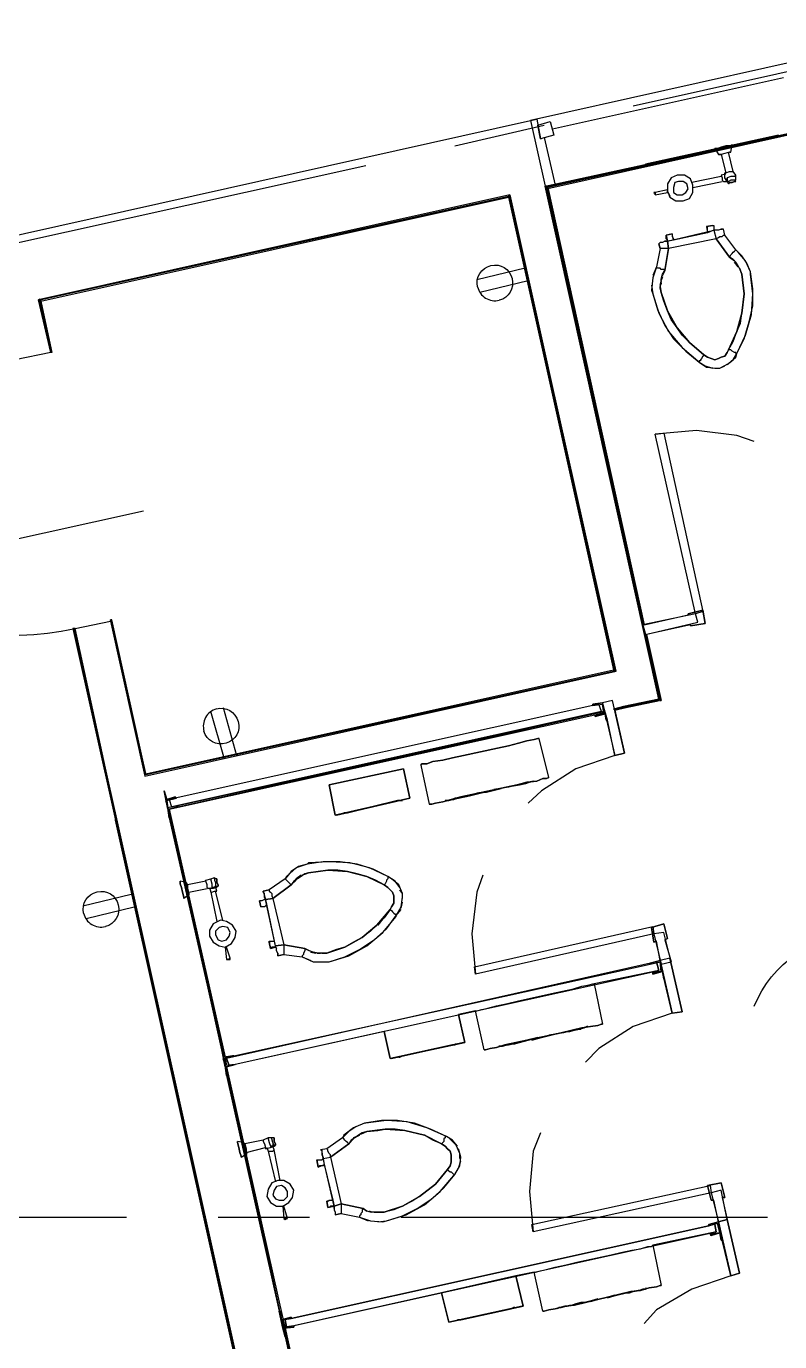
# Model space of a CAD drawing. Header units: inches. Extents: x -1841 to -80, y -100 to 1021.
# Drawn here: x -727.3 to -676.2, y 475.5 to 564.6 of the extents above; entities that cross this region are included whole.
import ezdxf

# ---------------------------------------------------------------- set-up
doc = ezdxf.new("R2010")
doc.units = ezdxf.units.IN
doc.header["$MEASUREMENT"] = 0
doc.layers.add('PDF_Geometry', color=7, linetype='Continuous', true_color=0x777777)

msp = doc.modelspace()

# ---------------------------------------------------------------- linework, layer by layer
at = {"layer": 'PDF_Geometry', "color": 7, "lineweight": 25}
for points in [[(-686.147, 559.251), (-661.909, 564.628)], [(-687.471, 518.384), (-684.41, 519.046), (-692.104, 553.791), (-673.904, 557.762), (-674.897, 562.312), (-693.096, 558.258), (-692.104, 553.791)], [(-691.607, 557.679), (-675.972, 561.153)], [(-743.476, 547.007), (-693.096, 558.258), (-692.104, 553.791), (-684.41, 519.046), (-686.809, 518.55), (-687.471, 518.384)], [(-698.225, 556.521), (-692.186, 557.927)], [(-693.096, 558.258), (-692.683, 558.341), (-692.434, 557.017), (-692.186, 557.1), (-691.442, 553.874), (-692.104, 553.791)], [(-673.325, 557.927), (-673.325, 557.844), (-692.104, 553.708)], [(-672.828, 557.927), (-673.408, 557.762), (-673.987, 557.679), (-673.408, 557.762), (-673.325, 557.762), (-673.408, 557.762), (-691.938, 553.625)], [(-692.021, 553.791), (-685.485, 524.092), (-692.021, 553.708), (-673.987, 557.679)], [(-676.303, 557.265), (-685.32, 555.28)], [(-680.605, 556.355), (-680.357, 555.942), (-680.191, 555.942), (-679.86, 554.701)], [(-679.612, 556.107), (-679.529, 556.107), (-679.612, 556.107), (-679.943, 556.024), (-680.191, 555.942), (-680.357, 555.942)], [(-679.198, 554.205), (-679.198, 554.535), (-679.364, 554.784), (-679.695, 556.107)], [(-679.529, 556.107), (-679.447, 556.604)], [(-728.503, 549.82), (-704.264, 555.197)], [(-683.666, 553.046), (-683.252, 552.798), (-682.756, 552.798), (-682.342, 552.964), (-682.094, 553.377), (-682.094, 553.874), (-682.259, 554.287), (-682.673, 554.535), (-683.169, 554.535), (-683.583, 554.37), (-683.831, 553.956), (-683.831, 553.46), (-683.666, 553.046), (-683.252, 552.798), (-682.756, 552.798), (-682.342, 552.964), (-682.094, 553.377), (-682.094, 553.874), (-682.259, 554.287), (-682.673, 554.535), (-683.169, 554.535), (-683.583, 554.37), (-683.831, 553.956), (-683.831, 553.46), (-683.666, 553.129)], [(-680.191, 554.453), (-682.176, 554.039)], [(-679.86, 554.618), (-680.191, 554.535), (-680.108, 554.37), (-680.108, 554.205), (-680.026, 554.122), (-679.777, 554.122), (-679.695, 553.956)], [(-679.198, 554.122), (-679.281, 554.205), (-679.198, 554.205), (-679.281, 554.205), (-679.529, 554.205), (-679.695, 554.122), (-679.777, 554.122), (-679.943, 554.37), (-679.943, 554.701), (-679.86, 554.701), (-679.612, 554.784), (-679.447, 554.784), (-679.364, 554.784)], [(-679.198, 554.535), (-679.281, 554.453), (-679.529, 554.453), (-679.777, 554.37)], [(-679.529, 554.205), (-679.695, 554.122), (-679.777, 554.122)], [(-692.104, 553.791), (-692.104, 553.791)], [(-691.938, 553.708), (-685.403, 524.092), (-682.425, 524.754)], [(-683.831, 553.543), (-684.658, 553.377), (-684.741, 553.377)], [(-684.658, 553.212), (-683.831, 553.377)], [(-682.094, 553.708), (-680.108, 554.122)], [(-776.897, 403.065), (-701.121, 419.858), (-700.872, 419.941), (-721.14, 510.939), (-723.953, 523.844), (-721.554, 524.341), (-719.238, 513.834), (-687.305, 520.949), (-694.503, 553.212), (-726.435, 546.097), (-725.607, 542.54), (-728.006, 542.044)], [(-694.503, 553.212), (-726.435, 546.097), (-694.503, 553.129)], [(-726.269, 546.097), (-726.269, 546.015), (-725.525, 542.54), (-726.352, 546.097), (-694.585, 553.129), (-687.388, 520.949), (-694.585, 553.212), (-694.503, 553.212), (-687.802, 522.934)], [(-726.269, 546.015), (-694.585, 553.046), (-687.471, 521.032), (-687.388, 521.032), (-687.388, 520.949), (-719.155, 513.917), (-721.554, 524.423), (-719.155, 513.917), (-719.155, 514), (-721.471, 524.423), (-721.554, 524.423), (-721.554, 524.341), (-719.238, 513.834), (-687.305, 520.949)], [(-684.658, 553.212), (-684.658, 553.212)], [(-683.996, 550.068), (-683.831, 550.068), (-680.687, 550.813), (-680.522, 550.234), (-683.748, 549.572), (-683.831, 550.068), (-683.996, 550.068), (-684.162, 549.986), (-684.245, 549.986), (-684.327, 549.986), (-684.41, 549.903), (-684.327, 549.572), (-684.576, 548.331), (-684.824, 547.586), (-684.906, 546.759), (-684.824, 546.511), (-684.41, 545.187), (-683.748, 543.947), (-682.838, 542.871), (-681.763, 541.961), (-681.68, 541.878), (-681.184, 541.548), (-680.522, 541.465), (-680.274, 541.465), (-679.695, 541.796), (-679.198, 542.209), (-679.116, 542.458), (-678.537, 543.698), (-678.123, 545.105), (-678.04, 546.511), (-678.206, 547.835), (-678.206, 548), (-678.537, 548.745), (-679.033, 549.324), (-679.198, 549.489), (-679.943, 550.482), (-680.026, 550.896), (-680.108, 550.896), (-680.191, 550.896), (-680.357, 550.813), (-680.522, 550.813), (-680.687, 550.813), (-680.108, 550.896)], [(-680.77, 551.144), (-681.184, 551.061), (-680.77, 551.144), (-680.687, 551.144), (-680.687, 551.061), (-680.687, 550.978), (-680.687, 550.896), (-680.687, 550.813), (-681.101, 550.647), (-683.417, 550.151), (-683.831, 550.068), (-683.748, 549.572), (-683.996, 548.083), (-684.162, 547.752), (-683.996, 548.083), (-684.079, 548.166), (-684.245, 548.166), (-684.327, 548.248), (-684.41, 548.248), (-684.493, 548.248), (-684.576, 548.331), (-684.824, 547.752)], [(-680.687, 550.813), (-680.522, 550.234), (-680.357, 550.316), (-680.274, 550.399), (-680.108, 550.399), (-680.026, 550.482), (-679.943, 550.482), (-680.026, 550.896)], [(-680.522, 550.234), (-679.612, 548.993), (-679.281, 548.745), (-679.612, 548.993), (-680.522, 550.234), (-683.748, 549.572), (-683.831, 549.572), (-683.996, 549.572), (-684.162, 549.572), (-684.245, 549.572), (-684.327, 549.572), (-684.576, 548.331)], [(-684.327, 549.572), (-684.41, 549.903)], [(-679.777, 541.713), (-679.364, 542.044), (-679.116, 542.458), (-678.619, 543.45), (-678.288, 544.608), (-678.04, 545.684), (-678.04, 546.842), (-678.206, 548), (-678.454, 548.579), (-678.785, 549.076), (-679.198, 549.489), (-679.943, 550.482)], [(-684.245, 546.594), (-684.327, 546.925), (-684.245, 547.256), (-684.245, 547.504), (-684.162, 547.835), (-683.996, 548.083), (-683.748, 549.572)], [(-678.95, 548.248), (-678.785, 547.835), (-678.867, 548.083), (-679.033, 548.414), (-679.198, 548.662), (-679.364, 548.827), (-679.612, 548.993), (-679.529, 549.158), (-679.447, 549.241), (-679.364, 549.324), (-679.281, 549.406), (-679.198, 549.489)], [(-679.612, 548.993), (-679.281, 548.745)], [(-693.472, 548.239), (-696.738, 547.454)], [(-684.327, 547.09), (-684.245, 547.338), (-684.327, 547.09), (-684.327, 547.007), (-684.245, 546.594), (-683.831, 545.353), (-683.169, 544.195), (-682.342, 543.202), (-681.349, 542.375), (-681.101, 542.209), (-680.853, 542.127), (-680.605, 542.044), (-680.357, 542.127), (-680.191, 542.209), (-679.943, 542.292), (-679.777, 542.54), (-679.695, 542.706), (-679.116, 543.947), (-678.785, 545.187), (-678.619, 546.511), (-678.785, 547.835), (-678.95, 548.248), (-678.785, 547.835), (-678.619, 546.511), (-678.785, 545.187), (-679.116, 543.947), (-679.695, 542.706), (-679.364, 543.285), (-679.116, 543.947), (-678.867, 544.526), (-678.785, 545.187), (-678.702, 545.849), (-678.619, 546.511), (-678.702, 547.173), (-678.785, 547.835), (-678.619, 546.511), (-678.785, 545.187), (-679.116, 543.947), (-679.695, 542.706)], [(-679.033, 548.331), (-679.281, 548.662), (-679.033, 548.331), (-679.198, 548.662)], [(-693.266, 547.382), (-696.532, 546.597)], [(-684.906, 547.09), (-684.824, 546.511), (-684.493, 545.436), (-683.996, 544.36), (-683.417, 543.45), (-682.59, 542.623), (-681.68, 541.878), (-681.266, 541.63), (-680.77, 541.465)], [(-684.245, 547.586), (-684.245, 547.504)], [(-684.245, 547.256), (-684.245, 547.173)], [(-679.116, 542.458), (-679.198, 542.458), (-679.198, 542.54), (-679.281, 542.54), (-679.447, 542.623), (-679.529, 542.706), (-679.695, 542.706), (-679.777, 542.54), (-679.943, 542.292), (-680.191, 542.209), (-680.357, 542.127), (-680.605, 542.044), (-680.853, 542.127), (-681.101, 542.209), (-681.349, 542.375), (-682.342, 543.202), (-683.169, 544.195), (-683.831, 545.353), (-684.245, 546.594), (-684.327, 547.007)], [(-681.349, 542.375), (-681.846, 542.788), (-682.342, 543.202), (-682.838, 543.698), (-683.169, 544.195), (-683.583, 544.774), (-683.831, 545.353), (-684.079, 546.015), (-684.245, 546.594), (-683.831, 545.353), (-683.169, 544.195), (-682.342, 543.202), (-681.349, 542.375), (-681.432, 542.292), (-681.515, 542.127), (-681.597, 542.044), (-681.597, 541.961), (-681.68, 541.961), (-681.68, 541.878)], [(-725.525, 542.54), (-725.525, 542.54)], [(-680.605, 541.465), (-680.274, 541.465), (-679.943, 541.63)], [(-677.957, 536.501), (-679.116, 536.915), (-681.846, 537.246), (-684.658, 536.998), (-684.079, 537.08), (-681.432, 525.002), (-681.928, 524.837), (-684.658, 536.998)], [(-719.32, 531.786), (-732.805, 528.808)], [(-682.425, 524.837), (-681.432, 525.085), (-682.425, 524.837)], [(-682.259, 524.092), (-685.237, 523.431), (-684.245, 518.963), (-684.327, 518.963), (-684.327, 519.046), (-684.327, 518.963), (-684.245, 518.963), (-687.388, 518.302), (-684.327, 519.046), (-687.388, 518.302), (-686.726, 515.406), (-687.554, 518.963), (-688.215, 518.798), (-687.388, 515.241), (-686.726, 515.406), (-687.388, 515.241), (-687.885, 517.64), (-687.967, 517.64), (-688.05, 518.053), (-688.712, 517.888), (-688.712, 517.971), (-688.133, 518.136), (-688.215, 518.715)], [(-682.259, 524.01), (-681.266, 524.175), (-682.259, 524.01)], [(-682.259, 524.092), (-682.259, 524.01), (-682.259, 524.092)], [(-721.14, 510.939), (-723.953, 523.844), (-724.036, 523.844), (-724.118, 523.844), (-721.223, 510.856), (-721.223, 510.939), (-721.14, 510.939), (-702.692, 428.131)], [(-721.14, 510.939), (-724.036, 523.844), (-721.14, 510.939)], [(-685.32, 523.431), (-684.327, 519.046), (-685.32, 523.431)], [(-688.877, 518.633), (-688.877, 518.715), (-688.215, 518.798)], [(-688.298, 518.219), (-717.004, 511.849), (-717.004, 511.766), (-717.583, 511.601), (-688.133, 518.136)], [(-688.133, 518.219), (-717.583, 511.601), (-688.133, 518.219)], [(-717.004, 511.849), (-688.133, 518.219)], [(-717.004, 511.849), (-688.133, 518.219)], [(-713.839, 514.983), (-714.757, 518.214)], [(-712.99, 515.224), (-713.909, 518.455)], [(-691.855, 513.752), (-692.517, 516.399)], [(-687.388, 515.241), (-690.035, 514.331), (-692.352, 512.842), (-693.262, 512.015)], [(-700.542, 514.579), (-699.962, 511.932)], [(-693.427, 513.338), (-693.51, 513.338), (-693.675, 513.338), (-693.923, 513.255), (-694.254, 513.173), (-694.585, 513.09), (-695.578, 512.924), (-694.751, 513.09), (-694.42, 513.173), (-694.089, 513.255), (-693.841, 513.255), (-693.593, 513.338), (-693.427, 513.338), (-693.427, 513.421)], [(-717.666, 511.601), (-717.914, 512.842), (-717.748, 512.263), (-717.169, 512.428), (-717.087, 512.345)], [(-701.286, 512.345), (-706.25, 511.187), (-701.286, 512.345)], [(-717.831, 512.18), (-717.666, 511.684), (-717.583, 511.022), (-717.666, 511.684), (-717.5, 511.022), (-717.583, 511.022), (-714.026, 495.304), (-713.86, 494.808), (-713.281, 494.89), (-713.199, 494.89), (-684.989, 501.095), (-684.989, 501.177), (-684.327, 501.343), (-684.576, 502.667)], [(-717.748, 512.18), (-717.666, 511.684)], [(-717.666, 511.684), (-697.481, 420.686), (-665.797, 427.717)], [(-717.583, 511.601), (-717.583, 511.601)], [(-717.583, 511.022), (-717.5, 511.022), (-717.583, 511.601), (-713.86, 494.808), (-717.583, 511.601), (-713.778, 494.808)], [(-717.583, 511.601), (-717.583, 511.601)], [(-702.113, 512.18), (-705.505, 511.353), (-702.113, 512.18)], [(-702.941, 428.71), (-721.223, 510.856), (-721.223, 510.939)], [(-702.858, 428.71), (-721.14, 510.939), (-702.858, 428.71)], [(-710.22, 501.839), (-710.22, 501.674), (-709.807, 501.757), (-708.566, 501.591), (-707.821, 501.26), (-706.994, 501.26), (-706.746, 501.26), (-705.422, 501.674), (-704.181, 502.336), (-703.106, 503.246), (-702.196, 504.321), (-702.196, 504.404), (-701.865, 504.983), (-701.782, 505.645), (-701.782, 505.893), (-702.031, 506.472), (-702.527, 506.886), (-702.775, 507.051), (-704.016, 507.63), (-705.34, 507.961), (-706.746, 508.044), (-708.152, 507.961), (-708.235, 507.878), (-708.98, 507.63), (-709.641, 507.051), (-709.724, 506.886), (-710.8, 506.141), (-711.213, 506.058), (-710.8, 506.141), (-710.8, 506.058), (-710.717, 505.976), (-710.634, 505.893), (-710.634, 505.727), (-710.551, 505.562), (-711.048, 505.479), (-710.965, 505.066), (-710.469, 502.667), (-710.386, 502.253), (-710.303, 502.17)], [(-701.948, 506.306), (-702.279, 506.72), (-702.775, 507.051), (-703.768, 507.547), (-704.843, 507.878), (-706.001, 508.044), (-707.16, 508.044), (-708.235, 507.878), (-708.814, 507.713), (-709.31, 507.382), (-709.724, 506.886), (-710.8, 506.141)], [(-714.357, 506.886), (-714.522, 506.886), (-714.522, 506.968), (-714.522, 506.803), (-714.439, 506.637), (-714.439, 506.389), (-714.357, 506.306), (-714.605, 506.224), (-714.936, 506.224), (-715.019, 506.306), (-715.019, 506.472), (-715.101, 506.72), (-715.101, 506.803), (-714.77, 506.886), (-714.522, 506.968)], [(-708.649, 507.134), (-708.98, 506.886), (-709.31, 506.472), (-710.551, 505.562), (-709.807, 502.418), (-708.4, 502.17), (-708.07, 502.005), (-708.4, 502.17), (-708.4, 502.005), (-708.483, 501.839), (-708.483, 501.757), (-708.566, 501.674), (-708.566, 501.591), (-707.987, 501.343)], [(-708.566, 507.134), (-708.152, 507.299), (-708.4, 507.216), (-708.649, 507.051), (-708.897, 506.886), (-709.145, 506.72), (-709.31, 506.472), (-709.393, 506.555), (-709.476, 506.637), (-709.559, 506.72), (-709.641, 506.803), (-709.724, 506.886)], [(-708.98, 506.886), (-708.649, 507.134), (-708.897, 506.886)], [(-702.61, 504.817), (-703.023, 504.238), (-703.52, 503.742), (-703.933, 503.328), (-704.512, 502.915), (-705.091, 502.584), (-705.671, 502.253), (-706.25, 502.087), (-706.911, 501.839), (-705.671, 502.253), (-704.512, 502.915), (-703.52, 503.742), (-704.512, 502.915), (-705.671, 502.253), (-706.911, 501.839), (-707.242, 501.839), (-706.911, 501.839), (-705.671, 502.253), (-704.512, 502.915), (-703.52, 503.742), (-702.61, 504.817), (-702.527, 504.983), (-702.362, 505.231), (-702.362, 505.479), (-702.362, 505.727), (-702.444, 505.976), (-702.61, 506.141), (-702.775, 506.306), (-703.023, 506.472), (-704.181, 507.051), (-705.505, 507.382), (-706.829, 507.465), (-708.152, 507.299), (-708.566, 507.134), (-708.152, 507.299), (-706.829, 507.465), (-705.505, 507.382), (-704.181, 507.051), (-703.023, 506.472), (-703.602, 506.803), (-704.181, 507.051), (-704.843, 507.216), (-705.505, 507.382), (-706.167, 507.465), (-706.829, 507.465), (-707.49, 507.382), (-708.152, 507.299), (-706.829, 507.465), (-705.505, 507.382), (-704.181, 507.051), (-703.023, 506.472)], [(-702.775, 507.051), (-702.775, 506.968), (-702.775, 506.886), (-702.858, 506.803), (-702.858, 506.72), (-702.941, 506.555), (-703.023, 506.472), (-702.775, 506.306), (-702.61, 506.141), (-702.444, 505.976), (-702.362, 505.727), (-702.362, 505.479), (-702.362, 505.231), (-702.527, 504.983), (-702.61, 504.817), (-703.437, 503.742), (-702.61, 504.817), (-702.527, 504.735), (-702.444, 504.652), (-702.362, 504.569), (-702.279, 504.486), (-702.196, 504.486), (-702.196, 504.404)], [(-696.323, 507.134), (-696.736, 505.976), (-697.067, 503.163), (-696.819, 500.433), (-696.902, 500.929), (-684.824, 503.659), (-684.741, 503.163), (-696.819, 500.433)], [(-716.425, 506.637), (-716.838, 506.72)], [(-715.101, 506.72), (-716.342, 506.472), (-716.425, 506.637), (-716.342, 506.472), (-716.342, 506.224), (-716.259, 505.893), (-716.259, 505.81), (-716.59, 505.562)], [(-716.259, 505.976), (-715.019, 506.224)], [(-714.853, 506.306), (-714.77, 505.976), (-714.688, 505.976), (-714.522, 506.058), (-714.357, 506.058), (-714.439, 506.389), (-714.274, 506.389)], [(-714.77, 506.886), (-714.77, 506.803), (-714.688, 506.555), (-714.688, 506.306)], [(-714.439, 506.637), (-714.439, 506.472), (-714.439, 506.389), (-714.357, 506.306)], [(-711.048, 505.479), (-710.551, 505.562), (-709.31, 506.472), (-708.98, 506.803), (-709.31, 506.472)], [(-701.782, 505.562), (-701.782, 505.893), (-701.948, 506.141)], [(-720.157, 505.816), (-723.423, 505.031)], [(-716.259, 505.81), (-716.259, 505.893)], [(-714.77, 505.976), (-714.357, 503.99)], [(-713.943, 504.073), (-714.439, 506.058)], [(-709.807, 501.757), (-710.22, 501.674), (-710.22, 501.757), (-710.22, 501.839), (-710.303, 502.005), (-710.303, 502.17), (-710.386, 502.336), (-711.048, 505.479), (-711.13, 505.479), (-711.296, 505.396), (-711.379, 505.396), (-711.461, 505.396), (-711.379, 504.983), (-711.461, 505.396)], [(-710.551, 505.562), (-709.807, 502.418), (-710.386, 502.336), (-709.807, 502.418)], [(-701.865, 504.9), (-701.782, 505.314)], [(-719.951, 504.958), (-723.217, 504.173)], [(-707.408, 501.26), (-706.746, 501.26), (-705.671, 501.591), (-704.678, 502.087), (-703.685, 502.749), (-702.858, 503.494), (-702.196, 504.404), (-701.865, 504.817)], [(-684.741, 502.584), (-684.906, 503.576), (-684.741, 502.584)], [(-683.831, 502.832), (-684.079, 503.825), (-683.831, 502.832)], [(-683.996, 502.749), (-683.831, 502.832), (-683.996, 502.749)], [(-683.996, 502.749), (-683.583, 501.26)], [(-713.778, 502.253), (-713.695, 501.426)], [(-713.778, 502.253), (-713.695, 502.253), (-713.778, 502.253)], [(-713.447, 501.426), (-713.447, 501.508), (-713.695, 502.253)], [(-706.911, 501.839), (-707.242, 501.839), (-707.49, 501.839), (-707.821, 501.922), (-708.07, 502.005), (-708.4, 502.17), (-709.807, 502.418), (-709.807, 502.253), (-709.807, 502.087), (-709.807, 502.005), (-709.807, 501.839), (-709.807, 501.757), (-708.566, 501.591)], [(-707.739, 501.839), (-707.987, 501.922), (-707.656, 501.839)], [(-707.904, 501.922), (-707.821, 501.922)], [(-707.49, 501.839), (-707.408, 501.839)], [(-713.695, 501.426), (-713.695, 501.426)], [(-713.529, 494.229), (-684.41, 500.681), (-684.576, 501.26), (-713.695, 494.725), (-713.529, 494.229), (-713.695, 494.725)], [(-684.576, 501.26), (-684.41, 500.681), (-688.795, 499.771), (-688.215, 497.041)], [(-683.666, 501.508), (-682.838, 497.868), (-683.666, 501.508), (-684.327, 501.343), (-683.5, 497.786), (-682.838, 497.868), (-683.5, 497.786), (-684.079, 500.185), (-684.079, 500.102), (-684.162, 500.598), (-684.824, 500.433), (-684.824, 500.516), (-684.245, 500.598), (-684.327, 501.26)], [(-696.819, 497.951), (-696.736, 497.951), (-696.405, 498.034), (-695.992, 498.117), (-695.413, 498.282), (-694.668, 498.448), (-693.923, 498.613), (-691.69, 499.109), (-690.945, 499.275), (-690.201, 499.44), (-689.622, 499.606), (-689.208, 499.688), (-688.877, 499.771), (-688.795, 499.771)], [(-696.24, 495.304), (-696.819, 497.951), (-697.977, 497.703)], [(-683.5, 497.786), (-686.147, 496.876), (-688.464, 495.387), (-689.374, 494.477)], [(-703.023, 496.545), (-713.116, 494.311), (-713.695, 494.146)], [(-697.646, 495.8), (-702.527, 494.725), (-697.646, 495.8)], [(-698.391, 495.635), (-701.782, 494.89), (-698.391, 495.635)], [(-694.668, 495.635), (-694.585, 495.635), (-694.42, 495.718), (-694.172, 495.718), (-693.841, 495.8), (-693.51, 495.883), (-692.6, 496.131), (-693.344, 495.966), (-693.675, 495.883), (-694.006, 495.8), (-694.254, 495.718), (-694.503, 495.635), (-694.668, 495.635), (-694.751, 495.635)], [(-713.778, 494.146), (-714.026, 495.304), (-713.86, 494.808), (-713.281, 494.89), (-713.199, 494.89), (-713.281, 494.89), (-713.86, 494.808), (-714.026, 495.304)], [(-713.943, 494.725), (-713.778, 494.229), (-713.695, 493.567), (-713.778, 494.229), (-713.612, 493.567), (-713.695, 493.567), (-710.138, 477.601), (-710.055, 477.601), (-709.972, 477.022), (-709.31, 477.187), (-709.31, 477.104), (-709.31, 477.187), (-709.972, 477.022), (-710.055, 477.601), (-710.138, 477.601)], [(-713.86, 494.725), (-713.778, 494.229)], [(-713.778, 494.725), (-713.695, 494.229)], [(-713.695, 494.146), (-713.116, 494.311), (-713.695, 494.146)], [(-713.695, 493.567), (-713.612, 493.567), (-713.695, 494.146), (-709.972, 477.022), (-713.695, 494.146), (-709.89, 477.104)], [(-706.415, 484.55), (-706.415, 484.715), (-707.16, 487.941), (-706.663, 488.024), (-705.919, 484.881), (-706.415, 484.715), (-706.415, 484.55), (-706.415, 484.467), (-706.332, 484.301), (-706.332, 484.219), (-706.332, 484.136), (-705.919, 484.219), (-704.678, 483.971), (-703.933, 483.722), (-703.106, 483.64), (-702.858, 483.722), (-701.534, 484.136), (-700.293, 484.798), (-699.218, 485.708), (-698.308, 486.783), (-698.225, 486.866), (-697.894, 487.445), (-697.812, 488.024), (-697.894, 488.272), (-698.142, 488.851), (-698.639, 489.348), (-698.804, 489.43), (-700.128, 490.01), (-701.452, 490.423), (-702.858, 490.506), (-704.264, 490.34), (-704.347, 490.34), (-705.091, 490.01), (-705.753, 489.513), (-705.836, 489.348), (-706.911, 488.603), (-707.325, 488.52), (-707.242, 488.52), (-707.242, 488.438), (-707.242, 488.355), (-707.242, 488.19), (-707.16, 488.024), (-707.16, 487.941), (-707.242, 488.52)], [(-698.06, 488.769), (-698.391, 489.182), (-698.804, 489.43), (-699.88, 489.927), (-700.955, 490.34), (-702.113, 490.506), (-703.189, 490.506), (-704.347, 490.34), (-704.926, 490.092), (-705.422, 489.761), (-705.836, 489.348), (-706.911, 488.603)], [(-710.469, 489.348), (-710.634, 489.348), (-710.882, 489.348), (-711.213, 489.182), (-712.454, 488.934), (-712.537, 489.017), (-712.454, 488.934), (-712.371, 488.603), (-712.371, 488.355), (-712.289, 488.272)], [(-711.213, 489.182), (-711.213, 489.1), (-711.13, 488.934), (-711.048, 488.686), (-711.048, 488.603), (-710.717, 488.686), (-710.469, 488.769), (-710.386, 488.851)], [(-710.882, 489.348), (-710.882, 489.265), (-710.8, 489.017), (-710.717, 488.769)], [(-710.551, 489.017), (-710.551, 488.851), (-710.469, 488.769), (-710.469, 488.851), (-710.551, 489.017), (-710.634, 489.265), (-710.634, 489.348)], [(-706.663, 488.024), (-705.422, 488.934), (-705.091, 489.265), (-705.422, 488.934), (-706.663, 488.024), (-705.919, 484.881), (-705.919, 484.715), (-705.919, 484.55), (-705.919, 484.384), (-705.919, 484.301), (-705.919, 484.219), (-704.678, 483.971)], [(-704.595, 489.596), (-704.181, 489.761), (-704.512, 489.679), (-704.761, 489.513), (-705.009, 489.348), (-705.257, 489.182), (-705.422, 488.934), (-705.505, 489.017), (-705.588, 489.1), (-705.671, 489.182), (-705.753, 489.265), (-705.836, 489.348)], [(-705.422, 488.934), (-705.091, 489.265)], [(-704.678, 489.513), (-705.091, 489.348), (-704.678, 489.513), (-705.009, 489.348)], [(-703.437, 484.301), (-703.685, 484.301), (-703.354, 484.301), (-703.023, 484.301), (-701.782, 484.715), (-700.624, 485.377), (-699.549, 486.204), (-698.722, 487.197), (-698.556, 487.445), (-698.473, 487.693), (-698.473, 487.941), (-698.473, 488.19), (-698.556, 488.438), (-698.722, 488.603), (-698.887, 488.769), (-699.135, 488.934), (-700.293, 489.513), (-701.617, 489.844), (-702.941, 489.927), (-704.181, 489.761), (-704.595, 489.596), (-704.181, 489.761), (-703.437, 489.844), (-702.941, 489.927), (-701.617, 489.844), (-700.293, 489.513), (-699.135, 488.934), (-699.714, 489.182), (-700.293, 489.513), (-700.955, 489.679), (-701.617, 489.844), (-702.279, 489.927), (-702.941, 489.927), (-703.602, 489.844), (-704.181, 489.761), (-703.437, 489.844), (-702.941, 489.927), (-701.617, 489.844), (-700.293, 489.513), (-699.135, 488.934)], [(-698.804, 489.43), (-698.887, 489.43), (-698.887, 489.348), (-698.97, 489.265), (-698.97, 489.1), (-699.052, 489.017), (-699.135, 488.934), (-698.887, 488.769), (-698.722, 488.603), (-698.556, 488.438), (-698.473, 488.19), (-698.473, 487.941), (-698.473, 487.693), (-698.556, 487.445), (-698.722, 487.197), (-699.549, 486.204), (-700.624, 485.377), (-701.782, 484.715), (-703.023, 484.301), (-703.354, 484.301)], [(-692.434, 489.679), (-692.931, 488.438), (-693.179, 485.708), (-692.931, 482.978), (-693.014, 483.474), (-680.936, 486.121), (-680.853, 485.625), (-692.931, 482.978)], [(-712.537, 489.017), (-712.95, 489.1)], [(-712.702, 488.024), (-712.289, 488.272), (-712.371, 488.355), (-711.048, 488.686)], [(-710.965, 488.686), (-710.882, 488.438), (-710.386, 486.37)], [(-710.882, 488.438), (-710.8, 488.438), (-710.551, 488.438), (-710.469, 488.52)], [(-710.055, 486.452), (-710.469, 488.52), (-710.551, 488.769)], [(-707.16, 487.941), (-706.663, 488.024), (-706.663, 488.19), (-706.746, 488.272), (-706.829, 488.438), (-706.829, 488.52), (-706.911, 488.603), (-707.325, 488.52)], [(-697.894, 487.941), (-697.894, 488.272), (-697.977, 488.603)], [(-707.573, 487.859), (-707.49, 487.362), (-707.573, 487.859), (-707.49, 487.859), (-707.408, 487.859), (-707.325, 487.859), (-707.242, 487.859), (-707.16, 487.941), (-707.077, 487.528), (-706.498, 485.129), (-706.415, 484.715), (-705.919, 484.881), (-704.43, 484.55), (-704.181, 484.384), (-704.43, 484.55), (-704.512, 484.467), (-704.512, 484.301), (-704.595, 484.219), (-704.595, 484.136), (-704.678, 484.053), (-704.678, 483.971), (-704.099, 483.722)], [(-703.437, 483.64), (-702.858, 483.722), (-701.782, 484.053), (-700.79, 484.55), (-699.797, 485.211), (-698.97, 485.956), (-698.225, 486.866), (-697.977, 487.28), (-697.812, 487.776)], [(-698.722, 487.197), (-699.135, 486.7), (-699.549, 486.204), (-700.045, 485.791), (-700.624, 485.377), (-701.121, 485.046), (-701.782, 484.715), (-702.362, 484.467), (-703.023, 484.301), (-701.782, 484.715), (-700.624, 485.377), (-699.549, 486.204), (-698.722, 487.197), (-698.639, 487.114), (-698.556, 487.031), (-698.473, 487.031), (-698.391, 486.949), (-698.308, 486.866), (-698.225, 486.866)], [(-680.853, 485.129), (-681.101, 486.121), (-680.853, 485.129)], [(-680.108, 485.294), (-679.777, 483.805), (-680.191, 485.791), (-680.853, 485.625), (-680.357, 483.64), (-679.777, 483.805), (-680.357, 483.64), (-680.687, 485.129)], [(-679.943, 485.294), (-680.191, 486.287), (-679.943, 485.294)], [(-709.89, 484.715), (-709.807, 483.888), (-709.724, 483.805)], [(-709.89, 484.715), (-709.807, 484.715), (-709.89, 484.715)], [(-709.559, 483.888), (-709.807, 484.715)], [(-703.023, 484.301), (-703.271, 484.301), (-703.602, 484.301), (-703.933, 484.301), (-704.181, 484.384), (-704.43, 484.55), (-705.919, 484.881)], [(-680.108, 485.294), (-679.943, 485.294), (-680.108, 485.294)], [(-745.296, 483.971), (-720.478, 483.971)], [(-714.274, 483.971), (-708.07, 483.971)], [(-709.89, 476.443), (-710.138, 477.601), (-710.055, 477.601), (-709.972, 477.022), (-709.31, 477.187), (-709.31, 477.104), (-681.018, 483.391), (-681.018, 483.474), (-680.357, 483.64), (-679.777, 483.805), (-678.95, 480.165), (-679.777, 483.805), (-680.357, 483.64), (-679.529, 480), (-678.95, 480.165), (-679.529, 480), (-680.108, 482.399), (-680.191, 482.399), (-680.274, 482.895), (-680.853, 482.73), (-680.936, 482.812), (-680.274, 482.895), (-680.439, 483.557)], [(-709.559, 483.888), (-709.559, 483.888)], [(-705.919, 484.219), (-706.332, 484.136)], [(-703.933, 484.384), (-703.933, 484.301)], [(-703.602, 484.301), (-703.52, 484.301)], [(-701.865, 483.971), (-677.047, 483.971)], [(-709.641, 476.525), (-680.522, 482.978), (-680.605, 483.474), (-709.724, 477.022), (-709.641, 476.525), (-709.724, 477.022)], [(-680.605, 483.474), (-680.522, 482.978), (-684.824, 482.068), (-684.245, 479.338)], [(-692.848, 480.248), (-692.765, 480.248), (-692.434, 480.331), (-692.021, 480.413), (-691.442, 480.579), (-690.697, 480.744), (-689.953, 480.91), (-687.636, 481.406), (-686.975, 481.572), (-686.23, 481.737), (-685.651, 481.82), (-685.155, 481.985), (-684.906, 481.985), (-684.824, 482.068)], [(-692.269, 477.601), (-692.848, 480.248), (-694.089, 480), (-699.135, 478.842), (-698.639, 476.856), (-693.593, 477.932), (-694.089, 480), (-693.593, 477.932), (-698.639, 476.856), (-699.135, 478.842), (-709.145, 476.608), (-709.145, 476.525), (-709.807, 476.443), (-709.641, 475.863), (-709.724, 475.863)], [(-679.529, 480), (-682.176, 479.09), (-684.576, 477.683), (-685.403, 476.773)], [(-693.675, 477.932), (-698.639, 476.856), (-693.675, 477.932)], [(-694.42, 477.766), (-697.812, 477.022), (-694.42, 477.766)], [(-709.972, 476.939), (-709.89, 476.443), (-709.724, 475.863), (-709.89, 476.443), (-709.807, 476.525), (-709.641, 475.863), (-709.724, 475.863), (-706.332, 460.476), (-706.25, 460.476), (-706.167, 459.897), (-705.505, 460.063), (-705.505, 459.98), (-705.505, 460.063), (-706.167, 459.897), (-706.25, 460.476), (-706.332, 460.476)], [(-709.807, 476.525), (-709.89, 477.022), (-709.807, 476.525), (-709.89, 477.022), (-709.807, 476.525), (-709.89, 477.022), (-709.724, 476.525)], [(-709.724, 476.443), (-706.084, 459.897), (-705.919, 459.318), (-705.588, 457.664), (-706.001, 459.318), (-706.084, 459.815), (-706.001, 459.318), (-705.588, 457.664)]]:
    msp.add_lwpolyline(points, dxfattribs=at)
for points in [[(-691.773, 558.175), (-691.524, 557.265), (-692.434, 557.017), (-692.6, 557.927)], [(-680.605, 556.355), (-680.439, 556.355), (-680.191, 556.438), (-679.86, 556.521), (-679.529, 556.521), (-679.447, 556.604), (-679.529, 556.521), (-679.86, 556.521), (-680.191, 556.438), (-680.439, 556.355)], [(-679.777, 554.122), (-679.777, 554.287), (-679.777, 554.37), (-679.777, 554.287)], [(-684.658, 553.295), (-684.741, 553.377), (-684.658, 553.295), (-684.658, 553.212), (-684.658, 553.295), (-684.658, 553.377), (-684.658, 553.295), (-684.658, 553.212)], [(-683.831, 553.46), (-683.831, 553.543), (-683.831, 553.46), (-683.831, 553.377)], [(-682.838, 553.212), (-682.59, 553.377), (-682.425, 553.625), (-682.507, 553.956), (-682.756, 554.122), (-683.086, 554.122), (-683.335, 554.039), (-683.417, 553.708), (-683.417, 553.377), (-683.169, 553.212)], [(-679.695, 553.956), (-679.612, 554.039), (-679.447, 554.039), (-679.281, 554.122), (-679.198, 554.122), (-679.281, 554.122), (-679.447, 554.039), (-679.612, 554.039)], [(-681.101, 550.647), (-681.101, 550.813), (-681.101, 550.896), (-681.101, 550.978), (-681.101, 551.061), (-681.184, 551.061)], [(-683.914, 550.482), (-683.5, 550.565)], [(-683.831, 550.068), (-683.831, 550.151), (-683.914, 550.234), (-683.914, 550.316), (-683.914, 550.399), (-683.914, 550.482)], [(-683.417, 550.151), (-683.5, 550.565), (-683.5, 550.482), (-683.5, 550.399), (-683.417, 550.234)], [(-684.162, 547.669), (-684.245, 547.421)], [(-725.607, 542.54), (-726.435, 546.097), (-726.352, 546.18), (-725.525, 542.54)], [(-685.32, 523.431), (-681.763, 524.258), (-681.928, 524.837), (-685.485, 524.092)], [(-682.425, 524.837), (-682.425, 524.754)], [(-681.432, 525.085), (-681.266, 524.175)], [(-687.471, 521.032), (-687.388, 521.032), (-687.388, 520.949), (-719.155, 513.917), (-719.155, 514)], [(-717.418, 511.766), (-688.298, 518.219), (-688.464, 518.715), (-717.583, 512.263)], [(-688.215, 518.715), (-688.133, 518.136), (-688.712, 517.971), (-688.712, 517.888), (-688.05, 518.053), (-687.967, 517.64), (-687.885, 517.64), (-688.215, 518.798), (-688.877, 518.715), (-688.877, 518.633)], [(-688.133, 518.219), (-688.133, 518.136), (-688.712, 517.971), (-688.712, 517.888), (-688.05, 518.053), (-687.967, 517.64), (-687.885, 517.64), (-687.967, 517.64), (-688.05, 518.053), (-688.712, 517.888), (-688.712, 517.971), (-688.133, 518.136)], [(-695.33, 515.737), (-694.585, 515.903), (-693.923, 516.068), (-693.344, 516.234), (-692.848, 516.316), (-692.6, 516.399), (-692.517, 516.399), (-692.6, 516.399), (-692.848, 516.316), (-693.344, 516.234), (-693.923, 516.068), (-694.585, 515.903), (-695.33, 515.737), (-697.646, 515.241), (-698.391, 515.075), (-699.052, 514.91), (-699.714, 514.827), (-700.128, 514.662), (-700.459, 514.662), (-700.542, 514.579), (-700.459, 514.662), (-700.128, 514.662), (-699.714, 514.827), (-699.052, 514.91), (-698.391, 515.075), (-697.646, 515.241)], [(-701.7, 514.331), (-706.746, 513.255), (-706.332, 511.187), (-701.286, 512.345), (-701.7, 514.331), (-701.286, 512.345), (-706.332, 511.187), (-706.746, 513.255)], [(-694.751, 513.09), (-697.067, 512.594), (-697.812, 512.428), (-698.473, 512.263), (-699.052, 512.097), (-699.549, 512.015), (-699.797, 511.932), (-699.962, 511.932), (-699.797, 511.932), (-699.549, 512.015), (-699.052, 512.097), (-698.473, 512.263), (-697.812, 512.428), (-697.067, 512.594), (-694.751, 513.09), (-694.006, 513.255), (-693.344, 513.421), (-692.683, 513.504), (-692.269, 513.669), (-692.021, 513.669), (-691.855, 513.752), (-692.021, 513.669), (-692.269, 513.669), (-692.683, 513.504), (-693.344, 513.421), (-694.006, 513.255), (-694.751, 513.09), (-694.254, 513.173), (-693.841, 513.255), (-693.427, 513.338), (-693.179, 513.421), (-692.931, 513.504), (-693.179, 513.421), (-693.427, 513.338), (-693.841, 513.255), (-694.254, 513.173), (-694.751, 513.09), (-697.067, 512.594), (-697.563, 512.428), (-697.977, 512.345), (-698.391, 512.263), (-698.639, 512.18), (-698.887, 512.18), (-698.639, 512.18), (-698.391, 512.263), (-697.977, 512.345), (-697.563, 512.428), (-697.067, 512.594)], [(-717.666, 511.684), (-717.748, 512.18), (-717.087, 512.345), (-717.169, 512.428), (-717.748, 512.263), (-717.914, 512.842), (-717.666, 511.601), (-717.004, 511.766), (-717.004, 511.849)], [(-696.24, 512.759), (-697.067, 512.594), (-697.398, 512.511), (-697.729, 512.428), (-697.977, 512.345), (-698.225, 512.345), (-698.308, 512.263), (-698.391, 512.263), (-698.308, 512.263), (-698.142, 512.345), (-697.894, 512.428), (-697.563, 512.428), (-697.233, 512.511)], [(-695.743, 512.842), (-696.736, 512.676), (-696.074, 512.759), (-695.082, 513.007)], [(-717.583, 511.601), (-717.004, 511.766), (-717.004, 511.849), (-717.004, 511.766)], [(-717.583, 511.022), (-717.5, 511.022), (-717.583, 511.601), (-717.5, 511.022)], [(-701.782, 512.18), (-701.865, 512.18), (-702.113, 512.18), (-701.865, 512.18)], [(-705.505, 511.353), (-705.671, 511.353), (-705.753, 511.353), (-705.671, 511.353)], [(-716.59, 505.562), (-716.59, 505.645), (-716.673, 505.976), (-716.756, 506.306), (-716.838, 506.555), (-716.838, 506.72), (-716.838, 506.555), (-716.756, 506.306), (-716.673, 505.976), (-716.59, 505.645)], [(-714.439, 506.389), (-714.522, 506.306), (-714.688, 506.306), (-714.522, 506.306)], [(-714.274, 506.389), (-714.274, 506.472), (-714.357, 506.637), (-714.357, 506.803), (-714.357, 506.886), (-714.357, 506.803), (-714.357, 506.637), (-714.274, 506.472)], [(-711.048, 505.479), (-711.13, 505.645), (-711.13, 505.81), (-711.13, 505.893), (-711.213, 505.976), (-711.213, 506.058)], [(-710.965, 505.066), (-711.048, 505.066), (-711.13, 504.983), (-711.213, 504.983), (-711.296, 504.983), (-711.379, 504.983)], [(-713.033, 503.328), (-713.281, 503.742), (-713.695, 503.99), (-714.109, 504.073), (-714.605, 503.825), (-714.853, 503.411), (-714.853, 502.997), (-714.605, 502.584), (-714.191, 502.336), (-713.778, 502.253), (-713.364, 502.501), (-713.116, 502.915), (-713.033, 503.328), (-713.281, 503.742), (-713.695, 503.99), (-714.109, 504.073), (-714.605, 503.825), (-714.853, 503.411), (-714.853, 502.997), (-714.605, 502.584), (-714.191, 502.336), (-713.778, 502.253), (-713.364, 502.501), (-713.116, 502.915)], [(-713.447, 503.246), (-713.612, 503.576), (-713.943, 503.659), (-714.191, 503.576), (-714.439, 503.328), (-714.439, 503.08), (-714.274, 502.749), (-714.026, 502.667), (-713.695, 502.749), (-713.529, 502.997)], [(-684.906, 503.576), (-684.079, 503.825)], [(-710.469, 502.667), (-710.8, 502.584), (-710.8, 502.667), (-710.717, 502.667), (-710.634, 502.667), (-710.551, 502.667)], [(-710.717, 502.17), (-710.8, 502.584)], [(-683.583, 501.26), (-684.079, 503.246), (-684.741, 503.163), (-684.245, 501.095)], [(-684.741, 502.584), (-684.576, 502.667)], [(-710.386, 502.253), (-710.469, 502.253), (-710.551, 502.253), (-710.634, 502.253), (-710.717, 502.17)], [(-707.573, 501.839), (-707.325, 501.839)], [(-713.612, 501.426), (-713.695, 501.426), (-713.612, 501.426), (-713.447, 501.508)], [(-713.529, 501.426), (-713.695, 501.426), (-713.529, 501.426), (-713.447, 501.426)], [(-684.327, 501.26), (-684.245, 500.598), (-684.824, 500.516), (-684.824, 500.433), (-684.162, 500.598), (-684.079, 500.102), (-684.079, 500.185), (-684.327, 501.343), (-684.989, 501.177), (-684.989, 501.095)], [(-684.327, 501.343), (-684.989, 501.177), (-684.989, 501.095), (-684.989, 501.177)], [(-684.079, 500.185), (-684.079, 500.102), (-684.162, 500.598), (-684.824, 500.433), (-684.824, 500.516), (-684.245, 500.598), (-684.327, 501.26), (-684.245, 500.598), (-684.824, 500.516), (-684.824, 500.433), (-684.162, 500.598), (-684.079, 500.102)], [(-703.023, 496.545), (-702.61, 494.725), (-697.563, 495.8), (-697.977, 497.703), (-697.563, 495.8), (-702.61, 494.725)], [(-691.028, 496.462), (-693.344, 495.966), (-694.089, 495.8), (-694.833, 495.635), (-695.413, 495.469), (-695.826, 495.387), (-696.157, 495.304), (-696.24, 495.304), (-696.157, 495.304), (-695.826, 495.387), (-695.413, 495.469), (-694.833, 495.635), (-694.089, 495.8), (-693.344, 495.966), (-691.028, 496.462), (-690.284, 496.628), (-689.622, 496.793), (-689.043, 496.876), (-688.546, 496.958), (-688.298, 497.041), (-688.215, 497.041), (-688.298, 497.041), (-688.546, 496.958), (-689.043, 496.876), (-689.622, 496.793), (-690.284, 496.628), (-691.028, 496.462), (-690.614, 496.545), (-690.118, 496.628), (-689.787, 496.71), (-689.456, 496.793), (-689.291, 496.876), (-689.208, 496.876), (-689.291, 496.876), (-689.456, 496.793), (-689.787, 496.71), (-690.118, 496.628), (-690.614, 496.545), (-691.028, 496.462), (-693.344, 495.966), (-693.841, 495.8), (-694.254, 495.718), (-694.668, 495.635), (-694.999, 495.552), (-695.164, 495.552), (-695.247, 495.552), (-695.164, 495.552), (-694.999, 495.552), (-694.668, 495.635), (-694.254, 495.718), (-693.841, 495.8), (-693.344, 495.966)], [(-692.021, 496.214), (-693.014, 495.966), (-692.352, 496.131), (-691.359, 496.379)], [(-691.855, 496.297), (-691.028, 496.462), (-690.697, 496.545), (-690.449, 496.545), (-690.118, 496.628), (-689.953, 496.71), (-689.787, 496.71), (-689.704, 496.71), (-689.87, 496.71), (-690.035, 496.628), (-690.284, 496.628), (-690.532, 496.545), (-690.863, 496.462)], [(-698.142, 495.718), (-698.225, 495.635), (-698.391, 495.635), (-698.225, 495.635)], [(-713.778, 494.229), (-713.86, 494.725), (-713.199, 494.89), (-713.281, 494.89), (-713.86, 494.808), (-714.026, 495.304), (-713.778, 494.146), (-713.116, 494.311)], [(-713.778, 494.229), (-713.86, 494.725)], [(-713.86, 494.725), (-713.778, 494.229)], [(-701.782, 494.89), (-701.948, 494.808), (-702.031, 494.808), (-701.948, 494.808)], [(-713.695, 493.567), (-713.612, 493.567), (-713.695, 494.146), (-713.612, 493.567)], [(-710.386, 488.851), (-710.386, 488.934), (-710.469, 489.1), (-710.469, 489.265), (-710.469, 489.348), (-710.469, 489.265), (-710.469, 489.1), (-710.386, 488.934)], [(-712.702, 488.024), (-712.702, 488.107), (-712.785, 488.355), (-712.868, 488.686), (-712.95, 489.017), (-712.95, 489.1), (-712.95, 489.017), (-712.868, 488.686), (-712.785, 488.355), (-712.702, 488.107)], [(-710.551, 488.769), (-710.634, 488.769), (-710.717, 488.769), (-710.634, 488.769)], [(-707.077, 487.528), (-707.16, 487.445), (-707.242, 487.445), (-707.325, 487.445), (-707.408, 487.445), (-707.49, 487.362)], [(-709.145, 485.791), (-709.393, 486.204), (-709.807, 486.452), (-710.22, 486.452), (-710.634, 486.287), (-710.882, 485.873), (-710.965, 485.377), (-710.717, 484.963), (-710.303, 484.715), (-709.89, 484.715), (-709.476, 484.963), (-709.228, 485.294), (-709.145, 485.791), (-709.393, 486.204), (-709.807, 486.452), (-710.22, 486.452), (-710.634, 486.287), (-710.882, 485.873), (-710.965, 485.377), (-710.717, 484.963), (-710.303, 484.715), (-709.89, 484.715), (-709.476, 484.963), (-709.228, 485.294)], [(-709.559, 485.708), (-709.724, 485.956), (-709.972, 486.121), (-710.303, 486.039), (-710.469, 485.791), (-710.551, 485.46), (-710.386, 485.211), (-710.138, 485.129), (-709.807, 485.129), (-709.559, 485.377)], [(-681.101, 486.121), (-680.191, 486.287)], [(-706.498, 485.129), (-706.911, 485.046), (-706.829, 485.046), (-706.746, 485.129), (-706.663, 485.129)], [(-706.829, 484.632), (-706.911, 485.046)], [(-706.415, 484.715), (-706.581, 484.715), (-706.663, 484.715), (-706.746, 484.632), (-706.829, 484.632)], [(-680.853, 485.129), (-680.687, 485.129)], [(-709.641, 483.888), (-709.724, 483.805), (-709.641, 483.888), (-709.559, 483.888), (-709.641, 483.888), (-709.807, 483.888), (-709.641, 483.888), (-709.559, 483.888)], [(-704.016, 484.384), (-703.851, 484.301)], [(-680.439, 483.557), (-680.274, 482.895), (-680.936, 482.812), (-680.853, 482.73), (-680.274, 482.895), (-680.191, 482.399), (-680.108, 482.399), (-680.357, 483.64), (-681.018, 483.474), (-681.018, 483.391)], [(-680.357, 483.64), (-681.018, 483.474), (-681.018, 483.391), (-681.018, 483.474)], [(-680.108, 482.399), (-680.191, 482.399), (-680.274, 482.895), (-680.853, 482.73), (-680.936, 482.812), (-680.274, 482.895), (-680.439, 483.557), (-680.274, 482.895), (-680.936, 482.812), (-680.853, 482.73), (-680.274, 482.895), (-680.191, 482.399)], [(-687.057, 478.759), (-689.374, 478.18), (-690.118, 478.014), (-690.78, 477.932), (-691.442, 477.766), (-691.855, 477.683), (-692.186, 477.601), (-692.269, 477.601), (-692.186, 477.601), (-691.855, 477.683), (-691.442, 477.766), (-690.78, 477.932), (-690.118, 478.014), (-689.374, 478.18), (-687.057, 478.759), (-686.313, 478.924), (-685.651, 479.007), (-685.072, 479.172), (-684.576, 479.255), (-684.327, 479.338), (-684.245, 479.338), (-684.327, 479.338), (-684.576, 479.255), (-685.072, 479.172), (-685.651, 479.007), (-686.313, 478.924), (-687.057, 478.759), (-686.561, 478.842), (-686.147, 478.924), (-685.734, 479.007), (-685.485, 479.09), (-685.32, 479.09), (-685.237, 479.172), (-685.32, 479.09), (-685.485, 479.09), (-685.734, 479.007), (-686.147, 478.924), (-686.561, 478.842), (-687.057, 478.759), (-689.374, 478.18), (-689.87, 478.097), (-690.284, 478.014), (-690.697, 477.932), (-691.028, 477.849), (-691.194, 477.849), (-691.276, 477.766), (-691.194, 477.849), (-691.028, 477.849), (-690.697, 477.932), (-690.284, 478.014), (-689.87, 478.097), (-689.374, 478.18)], [(-688.05, 478.511), (-689.043, 478.262), (-688.381, 478.428), (-687.388, 478.676)], [(-687.885, 478.511), (-687.057, 478.759), (-686.726, 478.842), (-686.395, 478.842), (-686.147, 478.924), (-685.899, 479.007), (-685.816, 479.007), (-685.734, 479.007), (-685.816, 479.007), (-686.065, 478.924), (-686.313, 478.924), (-686.561, 478.842), (-686.892, 478.759)], [(-709.807, 476.525), (-709.89, 477.022), (-709.31, 477.104), (-709.31, 477.187), (-709.972, 477.022), (-710.055, 477.601), (-710.138, 477.601), (-709.89, 476.443), (-709.145, 476.525), (-709.145, 476.608)], [(-694.172, 477.849), (-694.254, 477.849), (-694.42, 477.766), (-694.254, 477.849)], [(-688.546, 478.428), (-689.374, 478.18), (-689.704, 478.18), (-690.035, 478.097), (-690.284, 478.014), (-690.532, 477.932), (-690.697, 477.932), (-690.614, 477.932), (-690.449, 478.014), (-690.201, 478.014), (-689.87, 478.097), (-689.539, 478.18)], [(-697.812, 477.022), (-698.06, 477.022), (-698.06, 476.939), (-698.06, 477.022)], [(-709.807, 476.443), (-709.145, 476.525), (-709.145, 476.608), (-709.145, 476.525)], [(-706.167, 459.897), (-709.807, 476.443)], [(-709.724, 475.863), (-709.641, 475.863), (-709.807, 476.443), (-709.641, 475.863)]]:
    msp.add_lwpolyline(points, close=True, dxfattribs=at)
for centre, radius, start, end in [((-695.509, 547.256), 1.216, 193.27443, 283.75389), ((-728.001, 542.076), 18.676, 192.89692, 282.51974), ((-714.056, 517.219), 1.216, 105.63348, 196.11294), ((-722.194, 504.832), 1.216, 193.27443, 283.75389)]:
    msp.add_arc(centre, radius, start, end, dxfattribs=at)
for points in [[(-696.693, 546.977), (-696.851, 547.637), (-696.442, 548.258), (-695.783, 548.417)], [(-695.783, 548.417), (-695.123, 548.575), (-694.509, 548.199), (-694.351, 547.54)], [(-694.351, 547.54), (-694.192, 546.88), (-694.56, 546.233), (-695.22, 546.075)], [(-714.384, 518.39), (-713.731, 518.576), (-713.094, 518.193), (-712.908, 517.54)], [(-713.725, 516.073), (-714.378, 515.888), (-715.039, 516.229), (-715.225, 516.881)], [(-712.908, 517.54), (-712.722, 516.887), (-713.073, 516.259), (-713.725, 516.073)], [(-722.468, 505.993), (-721.808, 506.152), (-721.195, 505.776), (-721.036, 505.116)], [(-723.378, 504.553), (-723.537, 505.213), (-723.128, 505.834), (-722.468, 505.993)], [(-721.036, 505.116), (-720.878, 504.456), (-721.245, 503.809), (-721.905, 503.651)], [(-677.941, 498.25), (-676.804, 501.173), (-673.881, 503.121), (-670.633, 503.121)]]:
    msp.add_open_spline(points, degree=3, dxfattribs=at)

doc.saveas('drawing.dxf')
